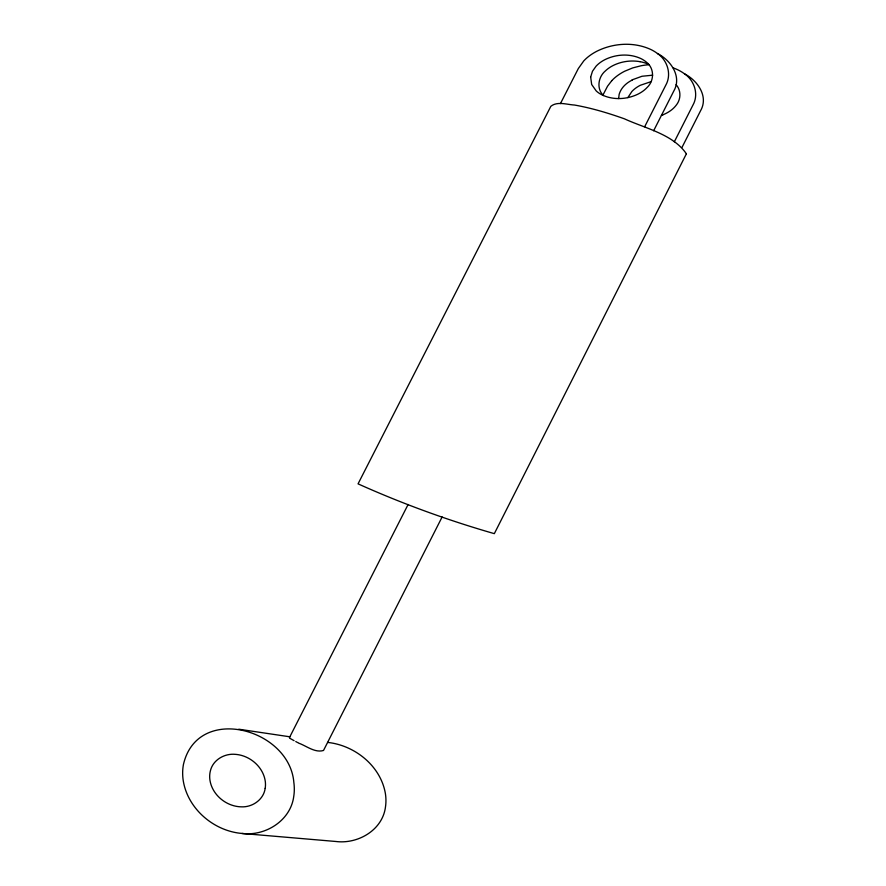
<?xml version="1.0" encoding="UTF-8"?>
<svg xmlns="http://www.w3.org/2000/svg" width="886" height="886" viewBox="0 0 886 886"><rect width="100%" height="100%" fill="white"/><g stroke="black" fill="none" stroke-linecap="round" stroke-linejoin="round"><path stroke-width="1.33" d="M618.661 98.567L619.126 94.481A46.504 29.891 15 0 1 632.338 79.995M627.831 97.626L631.895 91.479A49.605 31.885 15 0 1 640.356 85.266L651.099 81.645M653.647 130.751L673.781 91.07C682.187 76.462 670.669 60.17 657.445 53.503A30.091 19.348 15 0 0 650.977 49.572C633.999 41.653 613.489 42.949 596.887 51.222A77.968 50.125 15 0 0 583.752 60.924L578.325 68.554L560.428 103.618M674.335 141.793L692.952 105.069C698.976 94.392 694.436 80.515 684.568 73.87A30.866 19.835 15 0 0 673.183 67.879M681.998 147.408L700.616 110.661C708.789 96.341 697.448 80.449 684.568 73.87M602.956 95.035L607.541 86.208L611.805 80.637M289.423 737.628L408.103 504.499M442.147 516.937L323.611 750.276A2.592 1.661 15 0 1 323.479 750.475C315.206 753.034 306.8 746.222 299.246 743.343M644.665 126.753L665.763 85.222C671.887 74.424 667.49 60.259 657.445 53.503M632.161 79.84L642.018 76.262L652.65 75.188M661.443 115.368L662.861 114.837M241.989 833.46C265.335 836.417 290.641 820.657 293.753 796.403A109.93 70.658 15 0 0 293.842 782.393C289.478 728.447 197.523 703.55 183.446 764.452A109.731 70.537 15 0 0 183.313 781.109C187.422 805.529 207.723 825.387 231.312 831.6A41.044 26.381 15 0 0 241.989 833.46L335.816 841.478C357.955 844.347 382.785 830.027 385.521 806.637A100.007 64.29 15 0 0 385.366 793.413C380.603 765.858 354.777 745.27 327.61 742.413M238.766 729.2L289.855 736.798M640.08 61.677C630.832 60.049 621.042 61.444 612.68 65.752A51.543 33.136 15 0 0 605.282 71.013C598.161 77.004 596.367 88.81 603.432 95.555M298.516 742.966L297.441 742.424M296.755 742.069L295.758 741.549M294.074 740.674L290.63 738.736A9.591 6.169 15 0 1 290.054 738.359L290.032 738.348A1.706 1.096 15 0 1 289.622 738.005M676.073 84.668C681.245 90.294 681.035 99.343 676.262 105.135A49.516 31.83 15 0 1 662.85 114.826M640.069 61.688A22.626 14.541 15 0 1 648.63 64.346M648.94 64.744A56.704 36.448 15 0 0 641.121 65.752L632.737 67.901L624.741 71.201A75.177 48.32 15 0 0 611.805 80.637M590.674 77.038L591.671 84.502L596.245 90.97A20.09 12.913 15 0 0 601.616 94.691C613.079 100.395 627.188 99.564 638.496 93.883A51.986 33.413 15 0 0 647.157 87.437C654.422 80.737 654.477 68.089 646.304 62.075A20.079 12.902 15 0 0 640.744 58.509C629.448 53.326 615.848 54.201 604.828 59.705A51.986 33.413 15 0 0 596.09 66.162L592.479 71.257L590.674 77.038M265.18 788.363C263.629 799.648 252.355 807.423 241.335 806.836A20.566 13.224 15 0 1 233.616 805.695C221.987 802.483 212.02 792.627 210.004 780.544A54.733 35.174 15 0 1 210.425 770.687C213.028 759.834 224.623 753.244 235.355 754.351A20.544 13.212 15 0 1 242.243 755.625C253.817 759.114 263.596 769.181 265.279 781.341A54.965 35.329 15 0 1 265.18 788.363M686.384 153.81L494.333 533.649C448.05 520.37 401.967 503.58 358.055 483.856L550.826 106.331C557.239 101.037 566.962 104.626 574.471 105.035C591.516 108.014 608.128 113.043 624.408 118.813C645.108 128.359 673.05 134.196 686.384 153.81"/></g></svg>
